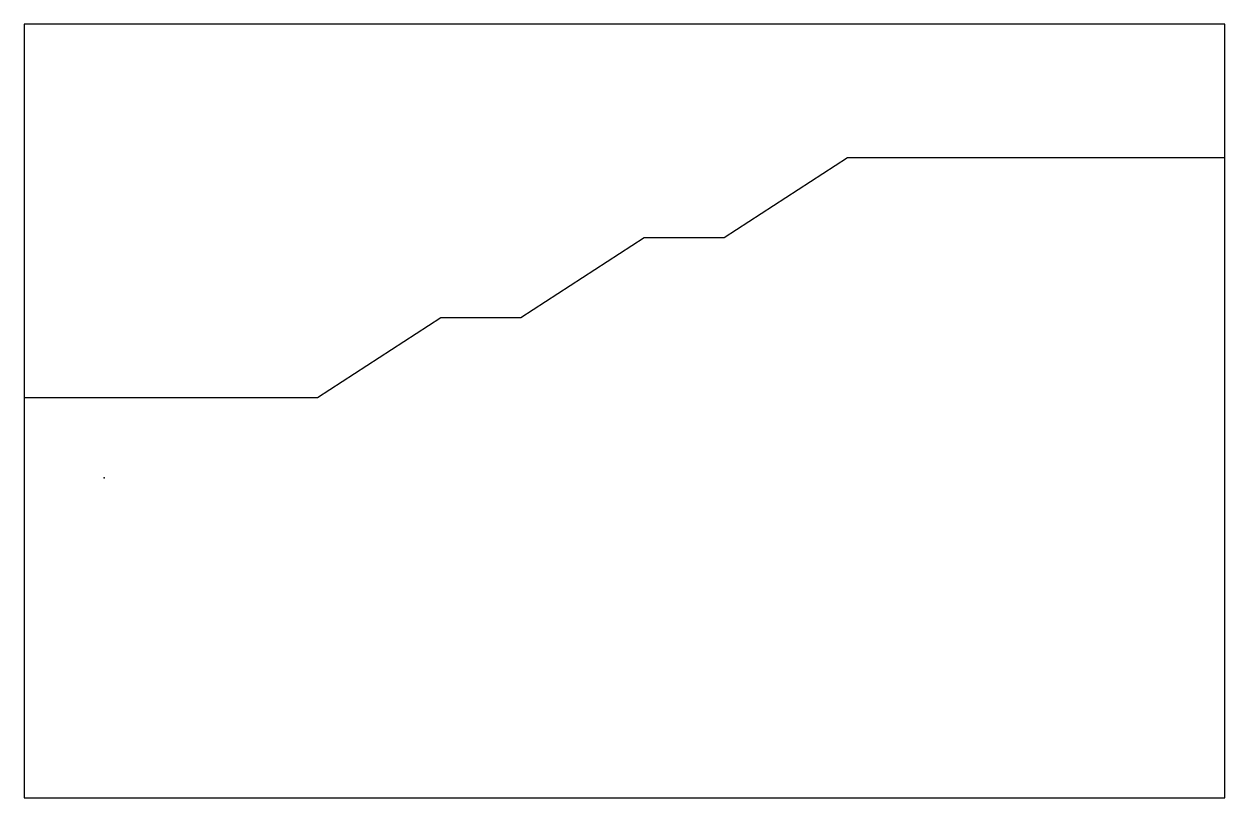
# Model space of a CAD drawing. Header units: metres. Extents: x 0 to 45, y -24 to 5.
import ezdxf

# ---------------------------------------------------------------- set-up
doc = ezdxf.new("R2010")
doc.units = ezdxf.units.M
for name, color, linetype in [('ASIGNAR_ARENA', 3, 'CONTINUOUS'), ('MARGENES', 1, 'CONTINUOUS'), ('TERRENO', 2, 'CONTINUOUS')]:
    doc.layers.add(name, color=color, linetype=linetype)

msp = doc.modelspace()

# ---------------------------------------------------------------- linework, layer by layer
at = {"layer": 'ASIGNAR_ARENA'}
msp.add_point((3, -12), dxfattribs=at)
at = {"layer": 'MARGENES'}
msp.add_lwpolyline([(0, -24), (45, -24), (45, 5), (0, 5)], close=True, dxfattribs=at)
at = {"layer": 'TERRENO'}
msp.add_lwpolyline([(0, -9), (11, -9), (15.62, -6), (18.62, -6), (23.239, -3), (26.239, -3), (30.859, 0), (45, 0)], dxfattribs=at)

doc.saveas('drawing.dxf')
